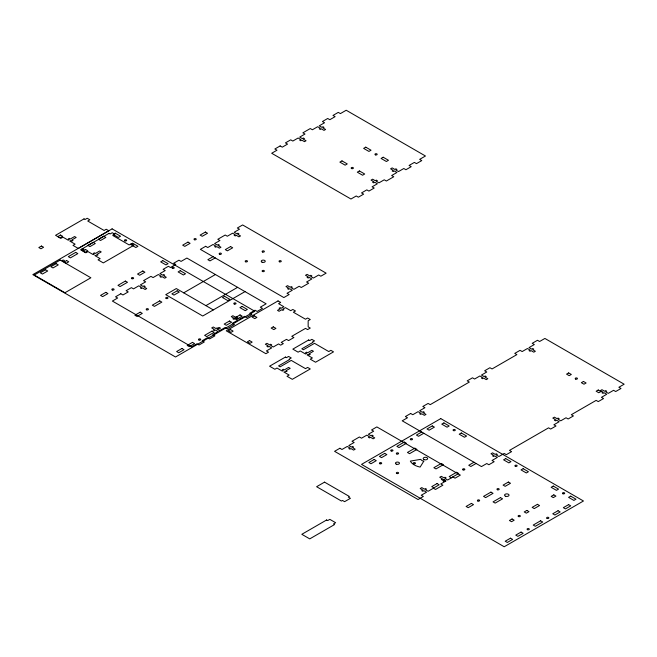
<?xml version="1.0" encoding="UTF-8"?>
<svg xmlns="http://www.w3.org/2000/svg" width="657" height="657" viewBox="0 0 657 657"><rect width="100%" height="100%" fill="white"/><g stroke="black" fill="none" stroke-linecap="round" stroke-linejoin="round"><path stroke-width="0.99" d="M213.139 256.632L207.858 259.687L209.969 260.911L215.25 257.856M183.714 292.833L215.258 274.618M205.904 305.645L237.612 287.339M245.012 291.609L202.734 316.017L165.745 294.665L176.314 288.563L213.303 309.915M421.712 432.01L416.431 435.065L418.542 436.289L423.831 433.234M474.026 462.216L468.745 465.271L470.855 466.486L476.144 463.44M423.79 461.189L420.127 467.094A15.711 9.067 0 0 1 410.338 461.107L420.776 459.342A4.837 2.792 0 0 0 423.79 461.189M84.03 218.88L55.558 235.321L60.838 238.368L62.949 237.152L68.238 240.199L69.289 239.591L68.238 238.976L69.289 238.368L70.348 238.976L74.578 236.536L76.163 237.456L71.933 239.895L72.993 240.503L71.933 241.111L70.874 240.503L69.823 241.111L75.103 244.166L72.993 245.39L78.273 248.436L108.865 230.771L106.229 229.252L104.11 230.467L87.734 221.015L89.845 219.791L87.2 218.264L85.09 219.487L84.03 218.88M41.465 246.038L38.82 247.558L40.939 248.781L43.576 247.254L41.465 246.038M60.485 235.05L57.849 236.577L59.959 237.801L62.604 236.274L60.485 235.05M112.109 228.858L32.85 274.626L175.526 356.997L254.826 311.254L112.109 228.858M60.189 260.073L34.271 275.037L64.944 292.751L90.871 277.78L60.189 260.073M45.588 269.772L40.307 272.827L42.418 274.043L47.698 270.996L45.588 269.772M56.157 263.671L50.868 266.726L52.987 267.941L58.268 264.894L56.157 263.671M75.711 252.387L68.312 256.657L70.422 257.873L77.822 253.602L75.711 252.387M93.146 242.318L87.857 245.365L89.976 246.589L95.257 243.533L93.146 242.318M103.716 236.216L98.427 239.263L100.546 240.487L105.826 237.432L103.716 236.216M109.078 233.334L80.597 249.775L85.886 252.83L87.997 251.606L93.286 254.661L94.337 254.054L93.286 253.438L94.337 252.83L95.396 253.438L99.626 250.999L101.211 251.918L96.981 254.358L98.041 254.965L94.871 255.573L100.151 258.628L98.041 259.844L103.321 262.899L133.913 245.233L131.269 243.706L129.158 244.93L112.774 235.469L114.893 234.253L112.248 232.726L110.138 233.949L109.078 233.334M66.636 260.566L63.992 262.094L66.111 263.309L68.747 261.79L66.636 260.566M85.656 249.586L83.012 251.105L85.131 252.329L87.775 250.802L85.656 249.586M115.238 233.178L113.119 234.401L118.408 237.448L120.518 236.233L115.238 233.178M280.153 145.936L274.864 148.991L276.983 150.207L271.694 153.262L350.961 199.022L356.242 195.975L358.361 197.19L363.641 194.144L361.531 192.92L366.811 189.873L368.922 191.088L374.211 188.042L372.092 186.818L377.381 183.771L374.736 182.244L373.685 182.851L372.626 182.244L373.685 181.636L371.041 180.108L372.626 179.189L375.27 180.716L376.321 180.108L377.381 180.716L376.321 181.324L378.966 182.851L384.246 179.804L386.365 181.02L393.765 176.749L391.646 175.534L396.935 172.479L394.29 170.951L393.231 171.567L392.18 170.951L393.231 170.344L390.587 168.816L392.18 167.905L394.816 169.432L395.875 168.816L396.935 169.432L395.875 170.04L398.52 171.567L403.8 168.512L405.911 169.736L411.2 166.681L409.081 165.465L414.37 162.41L416.481 163.634L421.769 160.579L419.651 159.364L425.465 156.005L346.206 110.245L340.392 113.604L338.281 112.38L332.992 115.435L335.111 116.65L329.822 119.705L327.712 118.482L322.423 121.529L324.542 122.752L319.253 125.807L321.897 127.327L322.957 126.719L324.008 127.327L322.957 127.943L325.593 129.462L324.008 130.382L321.372 128.854L320.312 129.462L319.253 128.854L320.312 128.246L317.668 126.719L312.387 129.766L310.268 128.55L302.877 132.821L304.988 134.044L299.707 137.091L302.343 138.619L303.403 138.003L304.462 138.619L303.403 139.227L306.047 140.754L304.462 141.666L301.818 140.146L300.758 140.754L299.707 140.146L300.758 139.53L298.122 138.003L292.833 141.058L290.723 139.834L285.434 142.889L287.552 144.105L282.264 147.16L280.153 145.936M132.673 243.246L130.562 244.47L135.843 247.517L137.954 246.293L132.673 243.246M187.968 242.105L182.687 245.16L184.798 246.375L190.087 243.328L187.968 242.105M205.411 232.036L200.122 235.091L202.233 236.306L207.522 233.26L205.411 232.036M105.826 292.349L100.546 295.395L102.656 296.619L107.937 293.572L105.826 292.349M125.38 281.065L117.981 285.335L120.091 286.551L127.491 282.28L125.38 281.065M142.815 270.996L137.535 274.043L139.645 275.267L144.926 272.212L142.815 270.996M162.788 260.632L160.678 261.856L165.966 264.911L168.077 263.687L162.788 260.632M341.977 160.891L339.866 162.107L345.147 165.162L347.257 163.938L341.977 160.891M365.752 147.16L363.641 148.383L368.922 151.43L371.041 150.207L365.752 147.16M120.831 293.745L115.55 296.8L117.66 298.015L112.38 301.07L191.639 346.83L196.928 343.783L199.038 344.999L204.319 341.952L202.208 340.728L207.489 337.682L209.608 338.897L214.888 335.85L212.778 334.627L218.058 331.58L215.422 330.052L214.363 330.66L213.303 330.052L214.363 329.444L211.718 327.917L213.303 327.005L215.948 328.525L217.007 327.917L218.058 328.525L217.007 329.141L219.643 330.66L224.932 327.613L227.043 328.829L234.442 324.558L232.332 323.343L237.612 320.288L234.968 318.768L233.917 319.376L232.857 318.768L233.917 318.152L231.272 316.625L232.857 315.713L235.502 317.241L236.553 316.625L237.612 317.241L236.553 317.848L239.197 319.376L244.478 316.321L246.597 317.545L251.877 314.489L249.767 313.274L255.047 310.219L257.166 311.443L262.447 308.396L260.336 307.172L266.142 303.813L186.884 258.053L181.069 261.412L178.959 260.188L173.67 263.243L175.789 264.459L170.5 267.514L168.389 266.29L163.108 269.345L165.219 270.561L159.938 273.616L162.575 275.135L163.634 274.527L164.693 275.135L163.634 275.751L166.278 277.27L164.693 278.19L162.049 276.663L160.99 277.27L159.938 276.663L160.99 276.055L158.353 274.527L153.065 277.583L150.954 276.359L143.555 280.629L145.665 281.853L140.384 284.9L143.029 286.427L144.08 285.82L145.14 286.427L144.08 287.035L146.725 288.563L145.14 289.474L142.495 287.955L141.444 288.563L140.384 287.955L141.444 287.339L138.799 285.82L133.511 288.866L131.4 287.643L126.119 290.698L128.23 291.922L122.949 294.968L120.831 293.745M205.649 246.309L200.36 249.364L283.849 297.564L289.137 294.508L287.019 293.293L292.308 290.238L289.663 288.719L288.604 289.326L287.552 288.719L288.604 288.103L285.967 286.583L287.552 285.664L290.189 287.191L291.248 286.583L292.308 287.191L291.248 287.799L293.893 289.326L299.173 286.271L301.292 287.495L308.683 283.224L306.573 282.001L311.853 278.954L309.217 277.426L308.158 278.034L307.098 277.426L308.158 276.819L305.513 275.291L307.098 274.38L309.743 275.899L310.802 275.291L311.853 275.899L310.802 276.515L313.438 278.034L318.727 274.987L320.838 276.211L326.127 273.156L242.638 224.957L237.349 228.004L239.46 229.227L234.179 232.274L236.824 233.802L237.875 233.194L238.934 233.802L237.875 234.409L240.519 235.937L238.934 236.857L236.29 235.329L235.239 235.937L234.179 235.329L235.239 234.713L232.594 233.194L227.314 236.241L225.195 235.025L217.796 239.296L219.914 240.511L214.625 243.566L217.27 245.094L218.329 244.478L219.381 245.094L218.329 245.702L220.966 247.229L219.381 248.141L216.744 246.613L215.685 247.229L214.625 246.613L215.685 246.005L213.04 244.478L207.76 247.533L205.649 246.309M180.232 270.7L178.113 271.924L183.402 274.971L185.512 273.755L180.232 270.7M359.412 170.951L357.301 172.175L362.582 175.23L364.701 174.006L359.412 170.951M383.195 157.228L381.076 158.444L386.365 161.499L388.476 160.275L383.195 157.228M230.574 246.572L225.294 249.619L227.404 250.843L232.693 247.788L230.574 246.572M140.171 312.182L134.89 315.229L137.001 316.452L142.29 313.397L140.171 312.182M159.725 300.89L152.325 305.16L154.444 306.384L161.836 302.113L159.725 300.89M177.16 290.821L171.879 293.876L173.99 295.092L179.279 292.045L177.16 290.821M224.62 296.332L222.501 297.547L227.79 300.602L229.901 299.378L224.62 296.332M242.055 306.4L239.945 307.616L245.225 310.671L247.336 309.447L242.055 306.4M181.915 348.481L176.634 351.536L178.745 352.752L184.034 349.705L181.915 348.481M192.485 342.379L187.204 345.434L189.315 346.65L194.603 343.603L192.485 342.379M212.039 331.095L204.639 335.366L206.758 336.581L214.149 332.311L212.039 331.095M229.474 321.027L224.193 324.073L226.304 325.297L231.593 322.242L229.474 321.027M240.043 314.925L234.763 317.972L236.873 319.195L242.154 316.148L240.043 314.925M278.034 300.922L226.254 330.816L265.888 353.696L268.524 352.168L266.413 350.953L271.694 347.898L269.058 346.379L267.999 346.986L266.939 346.379L267.999 345.763L265.354 344.243L266.939 343.324L269.584 344.851L270.643 344.243L271.694 344.851L270.643 345.459L273.279 346.986L278.568 343.931L280.679 345.155L283.323 343.627L281.212 342.412L286.493 339.357L288.604 340.581L293.893 337.526L291.774 336.31L305.513 328.377L307.632 329.592L310.268 328.073L308.158 326.849L308.158 320.747L310.268 319.532L307.632 318.004L305.513 319.22L293.359 312.206L295.478 310.983L292.833 309.463L290.723 310.679L285.434 307.632L282.797 309.16L283.849 309.767L282.797 310.375L281.738 309.767L279.094 311.295L277.509 310.375L280.153 308.847L279.094 308.24L280.153 307.632L281.212 308.24L283.849 306.712L278.568 303.665L280.679 302.442L278.034 300.922M230.484 329.592L228.365 330.816L231.009 332.343L233.12 331.12L230.484 329.592M254.259 315.869L252.148 317.085L254.785 318.612L256.903 317.397L254.259 315.869M249.504 340.581L247.393 341.796L250.03 343.324L252.148 342.1L249.504 340.581M273.279 326.849L271.169 328.073L273.813 329.592L275.924 328.377L273.279 326.849M308.683 339.965L292.833 349.122L298.122 352.168L300.233 350.953L305.513 354L306.573 353.392L305.513 352.784L306.573 352.168L307.632 352.784L311.853 350.337L313.438 351.257L309.217 353.696L310.268 354.304L309.217 354.92L308.158 354.304L307.098 354.92L312.387 357.966L310.268 359.19L315.557 362.237L333.518 351.865L330.882 350.337L328.763 351.561L314.498 343.324L303.403 349.729L301.818 348.818L312.913 342.412L312.387 342.108L314.498 340.884L311.853 339.357L309.743 340.581L308.683 339.965M285.434 357.055L269.584 366.204L274.864 369.259L276.983 368.035L282.264 371.09L283.323 370.474L282.264 369.866L283.323 369.259L284.382 369.866L288.604 367.427L290.189 368.339L285.967 370.778L287.019 371.394L283.849 372.002L289.137 375.048L287.019 376.272L292.308 379.327L310.268 368.955L307.632 367.427L305.513 368.643L291.248 360.406L280.153 366.811L278.568 365.9L289.663 359.494L289.137 359.19L291.248 357.966L288.604 356.439L286.493 357.663L285.434 357.055M339.866 448.271L334.577 451.326L418.066 499.525L423.354 496.47L421.236 495.255L426.524 492.2L423.88 490.68L422.821 491.288L421.769 490.68L422.821 490.065L420.184 488.545L421.769 487.625L424.406 489.153L425.465 488.545L426.524 489.153L425.465 489.761L428.109 491.288L433.39 488.241L435.509 489.457L442.9 485.186L440.79 483.963L446.07 480.916L443.434 479.388L442.375 480.004L441.315 479.388L442.375 478.781L439.73 477.253L441.315 476.341L443.96 477.861L445.019 477.253L446.07 477.861L445.019 478.477L447.663 480.004L452.944 476.949L455.055 478.173L460.343 475.118L376.855 426.919L371.566 429.965L373.685 431.189L368.396 434.236L371.041 435.763L372.092 435.156L373.151 435.763L372.092 436.371L374.736 437.899L373.151 438.819L370.507 437.291L369.456 437.899L368.396 437.291L369.456 436.675L366.811 435.156L361.531 438.203L359.412 436.987L352.012 441.258L354.131 442.473L348.842 445.528L351.487 447.056L352.546 446.44L353.597 447.056L352.546 447.663L355.191 449.191L353.597 450.102L350.961 448.575L349.902 449.191L348.842 448.575L349.902 447.967L347.257 446.44L341.977 449.495L339.866 448.271M410.674 413.491L405.385 416.546L407.496 417.77L402.215 420.817L481.474 466.577L486.763 463.53L488.874 464.745L494.163 461.699L492.044 460.475L497.333 457.428L494.688 455.901L493.629 456.508L492.578 455.901L493.629 455.293L490.993 453.765L492.578 452.854L495.214 454.373L496.273 453.765L497.333 454.373L496.273 454.989L498.918 456.508L504.198 453.461L506.317 454.677L511.598 451.63L509.487 450.406L548.587 427.83L550.697 429.054L555.986 425.999L553.867 424.783L559.156 421.728L556.512 420.209L555.452 420.817L554.401 420.209L555.452 419.593L552.816 418.074L554.401 417.154L557.037 418.681L558.097 418.074L559.156 418.681L558.097 419.289L560.741 420.817L566.022 417.77L568.141 418.985L573.421 415.938L571.311 414.715L596.145 400.376L598.256 401.599L603.545 398.544L601.426 397.329L606.715 394.274L604.07 392.746L603.011 393.362L601.96 392.746L603.011 392.139L600.375 390.611L601.96 389.7L604.596 391.227L605.655 390.611L606.715 391.227L605.655 391.835L608.3 393.362L613.581 390.307L615.699 391.531L620.98 388.476L618.869 387.26L624.15 384.205L544.891 338.445L539.602 341.5L537.492 340.277L532.203 343.324L534.322 344.547L529.033 347.594L531.677 349.122L532.737 348.514L533.788 349.122L532.737 349.738L535.373 351.257L533.788 352.177L531.152 350.649L530.092 351.257L529.033 350.649L530.092 350.041L527.448 348.514L522.167 351.561L520.048 350.345L514.768 353.392L516.878 354.616L492.044 368.955L489.933 367.731L484.652 370.786L486.763 372.002L481.474 375.057L484.119 376.584L485.178 375.968L486.237 376.584L485.178 377.192L487.823 378.719L486.237 379.631L483.593 378.103L482.534 378.719L481.474 378.103L482.534 377.496L479.889 375.968L474.609 379.023L472.498 377.8L467.209 380.855L469.328 382.07L430.22 404.646L428.109 403.431L422.821 406.478L424.939 407.701L419.651 410.748L422.295 412.276L423.354 411.668L424.406 412.276L423.354 412.883L425.991 414.411L424.406 415.323L421.769 413.803L420.71 414.411L419.651 413.803L420.71 413.187L418.066 411.668L412.785 414.715L410.674 413.491M324.542 482.139L316.617 486.714L341.451 501.053L342.502 500.445L344.621 501.661L350.427 498.31L348.317 497.086L349.376 496.478L324.542 482.139M440.757 418.599L361.531 464.384L504.206 546.755L583.465 500.995L440.757 418.599M374.162 459.473L368.873 462.52L370.991 463.743L376.272 460.688L374.162 459.473M384.723 453.371L379.442 456.418L381.553 457.642L386.842 454.587L384.723 453.371M404.277 442.079L396.877 446.349L398.996 447.573L406.387 443.303L404.277 442.079M432.281 425.917L427.001 428.964L429.111 430.187L434.4 427.132L432.281 425.917M443.886 422.919L441.767 424.143L447.056 427.19L449.166 425.974L443.886 422.919M414.846 448.181L407.447 452.451L409.566 453.675L416.957 449.404L414.846 448.181M461.321 432.988L459.21 434.211L464.491 437.258L466.601 436.043L461.321 432.988M568.666 372.921L566.556 374.137L569.192 375.664L571.311 374.441L568.666 372.921M326.652 519.966L301.818 534.305L309.743 538.88L334.577 524.541L333.518 523.933L335.637 522.709L329.822 519.359L327.712 520.574L326.652 519.966M441.266 463.44L433.866 467.71L435.985 468.926L443.376 464.655L441.266 463.44M583.465 381.462L581.346 382.678L583.991 384.205L586.101 382.99L583.465 381.462M598.256 390.003L596.145 391.227L598.79 392.746L600.9 391.531L598.256 390.003M437.036 483.568L431.756 486.623L433.866 487.847L439.155 484.792L437.036 483.568M456.59 472.284L449.191 476.555L451.31 477.779L458.701 473.508L456.59 472.284M505.709 458.619L503.591 459.834L508.879 462.889L510.99 461.666L505.709 458.619M523.144 468.687L521.034 469.903L526.314 472.958L528.425 471.734L523.144 468.687M471.389 503.402L466.1 506.457L468.219 507.672L473.5 504.625L471.389 503.402M490.935 492.118L483.544 496.388L485.654 497.604L493.054 493.333L490.935 492.118M508.378 482.049L503.09 485.096L505.208 486.32L510.489 483.265L508.378 482.049M500.445 497.604L493.054 501.874L495.164 503.098L502.564 498.827L500.445 497.604M553.268 486.073L551.149 487.297L556.438 490.344L558.549 489.12L553.268 486.073M512.074 518.964L509.43 520.484L511.548 521.707L514.185 520.18L512.074 518.964M526.873 510.415L524.229 511.943L526.339 513.166L528.984 511.639L526.873 510.415M537.434 504.321L532.154 507.368L534.264 508.592L539.553 505.537L537.434 504.321M553.818 494.861L551.174 496.388L553.293 497.604L555.929 496.084L553.818 494.861M570.703 496.142L568.584 497.357L573.873 500.412L575.984 499.189L570.703 496.142M510.489 538.182L505.208 541.228L507.319 542.452L512.6 539.405L510.489 538.182M521.058 532.08L515.77 535.127L517.888 536.35L523.169 533.303L521.058 532.08M540.612 520.796L533.213 525.066L535.324 526.282L542.723 522.011L540.612 520.796M558.048 510.727L552.759 513.774L554.878 514.998L560.158 511.943L558.048 510.727M568.617 504.625L563.328 507.672L565.447 508.896L570.728 505.841L568.617 504.625M194.546 239.764A1.117 0.649 0 0 0 196.221 239.205A1.117 0.649 0 0 0 194.546 238.647A1.117 0.649 0 0 0 194.546 239.764M262.644 271.579A1.133 0.657 0 0 0 264.377 271.045A1.133 0.657 0 0 0 262.71 270.446A1.133 0.657 0 0 0 262.644 271.579M245.743 261.823A1.142 0.657 0 0 0 247.475 261.272A1.142 0.657 0 0 0 245.784 260.681A1.142 0.657 0 0 0 245.743 261.823M262.636 252.042A1.125 0.649 0 0 0 264.369 251.524A1.125 0.649 0 0 0 262.726 250.917A1.125 0.649 0 0 0 262.636 252.042M279.553 261.806A1.125 0.649 0 0 0 281.27 261.281A1.125 0.649 0 0 0 279.627 260.689A1.125 0.649 0 0 0 279.553 261.806M262.127 262.225A2.012 1.158 0 0 0 265.247 261.338A2.012 1.158 0 0 0 262.357 260.221A2.012 1.158 0 0 0 262.127 262.225M62.661 261.305A1.117 0.649 0 0 0 64.411 260.821A1.117 0.649 0 0 0 62.801 260.188A1.117 0.649 0 0 0 62.661 261.305M82.215 250.021A1.117 0.649 0 0 0 83.956 249.529A1.117 0.649 0 0 0 82.347 248.904A1.117 0.649 0 0 0 82.215 250.021M234.294 304.035A1.117 0.649 0 0 0 236.035 303.542A1.117 0.649 0 0 0 234.434 302.918A1.117 0.649 0 0 0 234.294 304.035M124.912 240.881A1.117 0.649 0 0 0 126.653 240.396A1.117 0.649 0 0 0 125.052 239.764A1.117 0.649 0 0 0 124.912 240.881M172.471 268.343A1.117 0.649 0 0 0 174.212 267.851A1.117 0.649 0 0 0 172.61 267.227A1.117 0.649 0 0 0 172.471 268.343M131.885 278.699A1.117 0.649 0 0 0 133.626 278.207A1.117 0.649 0 0 0 132.024 277.583A1.117 0.649 0 0 0 131.885 278.699M112.331 289.983A1.117 0.649 0 0 0 114.08 289.499A1.117 0.649 0 0 0 112.47 288.866A1.117 0.649 0 0 0 112.331 289.983M166.229 298.524A1.117 0.649 0 0 0 167.978 298.04A1.117 0.649 0 0 0 166.369 297.407A1.117 0.649 0 0 0 166.229 298.524M146.675 309.817A1.117 0.649 0 0 0 148.425 309.324A1.117 0.649 0 0 0 146.815 308.7A1.117 0.649 0 0 0 146.675 309.817M218.543 328.73A1.117 0.649 0 0 0 220.292 328.237A1.117 0.649 0 0 0 218.682 327.613A1.117 0.649 0 0 0 218.543 328.73M198.989 340.022A1.117 0.649 0 0 0 200.738 339.529A1.117 0.649 0 0 0 199.128 338.897A1.117 0.649 0 0 0 198.989 340.022M505.537 496.24A2.242 1.298 0 0 0 509.027 495.255A2.242 1.298 0 0 0 505.808 493.998A2.242 1.298 0 0 0 505.537 496.24M477.894 501.036A1.117 0.649 0 0 0 479.635 500.552A1.117 0.649 0 0 0 478.033 499.92A1.117 0.649 0 0 0 477.894 501.036M497.439 489.752A1.117 0.649 0 0 0 499.189 489.26A1.117 0.649 0 0 0 497.579 488.636A1.117 0.649 0 0 0 497.439 489.752M463.095 469.919A1.117 0.649 0 0 0 464.844 469.435A1.117 0.649 0 0 0 463.234 468.802A1.117 0.649 0 0 0 463.095 469.919M443.541 481.211A1.117 0.649 0 0 0 445.29 480.719A1.117 0.649 0 0 0 443.68 480.095A1.117 0.649 0 0 0 443.541 481.211M391.235 451.006A1.117 0.649 0 0 0 392.976 450.521A1.117 0.649 0 0 0 391.367 449.889A1.117 0.649 0 0 0 391.235 451.006M410.781 439.722A1.117 0.649 0 0 0 412.53 439.229A1.117 0.649 0 0 0 410.921 438.605A1.117 0.649 0 0 0 410.781 439.722M547.117 518.43A1.117 0.649 0 0 0 548.858 517.938A1.117 0.649 0 0 0 547.256 517.314A1.117 0.649 0 0 0 547.117 518.43M527.563 529.714A1.117 0.649 0 0 0 529.312 529.23A1.117 0.649 0 0 0 527.702 528.598A1.117 0.649 0 0 0 527.563 529.714M453.56 430.631A1.117 0.649 0 0 0 455.301 430.138A1.117 0.649 0 0 0 453.7 429.506A1.117 0.649 0 0 0 453.56 430.631M515.384 466.322A1.117 0.649 0 0 0 517.133 465.829A1.117 0.649 0 0 0 515.523 465.205A1.117 0.649 0 0 0 515.384 466.322M562.942 493.777A1.117 0.649 0 0 0 564.683 493.292A1.117 0.649 0 0 0 563.082 492.66A1.117 0.649 0 0 0 562.942 493.777M518.578 516.599A1.117 0.649 0 0 0 520.328 516.106A1.117 0.649 0 0 0 518.718 515.482A1.117 0.649 0 0 0 518.578 516.599M424.159 459.629A2.242 1.298 0 0 0 427.65 458.652A2.242 1.298 0 0 0 424.438 457.395A2.242 1.298 0 0 0 424.159 459.629M575.696 379.097A1.117 0.649 0 0 0 577.446 378.613A1.117 0.649 0 0 0 575.836 377.98A1.117 0.649 0 0 0 575.696 379.097M351.717 168.619A1.117 0.649 0 0 0 353.4 168.061A1.117 0.649 0 0 0 351.717 167.494A1.117 0.649 0 0 0 351.717 168.619M375.434 154.863A1.117 0.649 0 0 0 377.175 154.379A1.117 0.649 0 0 0 375.566 153.746A1.117 0.649 0 0 0 375.434 154.863M396.343 464.187A2.012 1.158 0 0 0 399.464 463.3A2.012 1.158 0 0 0 396.573 462.183A2.012 1.158 0 0 0 396.343 464.187M413.779 463.768A1.125 0.649 0 0 0 415.487 463.242A1.125 0.649 0 0 0 413.844 462.651A1.125 0.649 0 0 0 413.779 463.768M396.853 454.003A1.125 0.649 0 0 0 398.585 453.486A1.125 0.649 0 0 0 396.943 452.878A1.125 0.649 0 0 0 396.853 454.003M379.96 463.785A1.142 0.657 0 0 0 381.692 463.234A1.142 0.657 0 0 0 380.001 462.643A1.142 0.657 0 0 0 379.96 463.785M396.861 473.541A1.133 0.657 0 0 0 398.594 473.007A1.133 0.657 0 0 0 396.927 472.408A1.133 0.657 0 0 0 396.861 473.541M219.709 254.3A1.117 0.649 0 0 0 221.393 253.742A1.117 0.649 0 0 0 219.709 253.175A1.117 0.649 0 0 0 219.709 254.3"/></g></svg>
